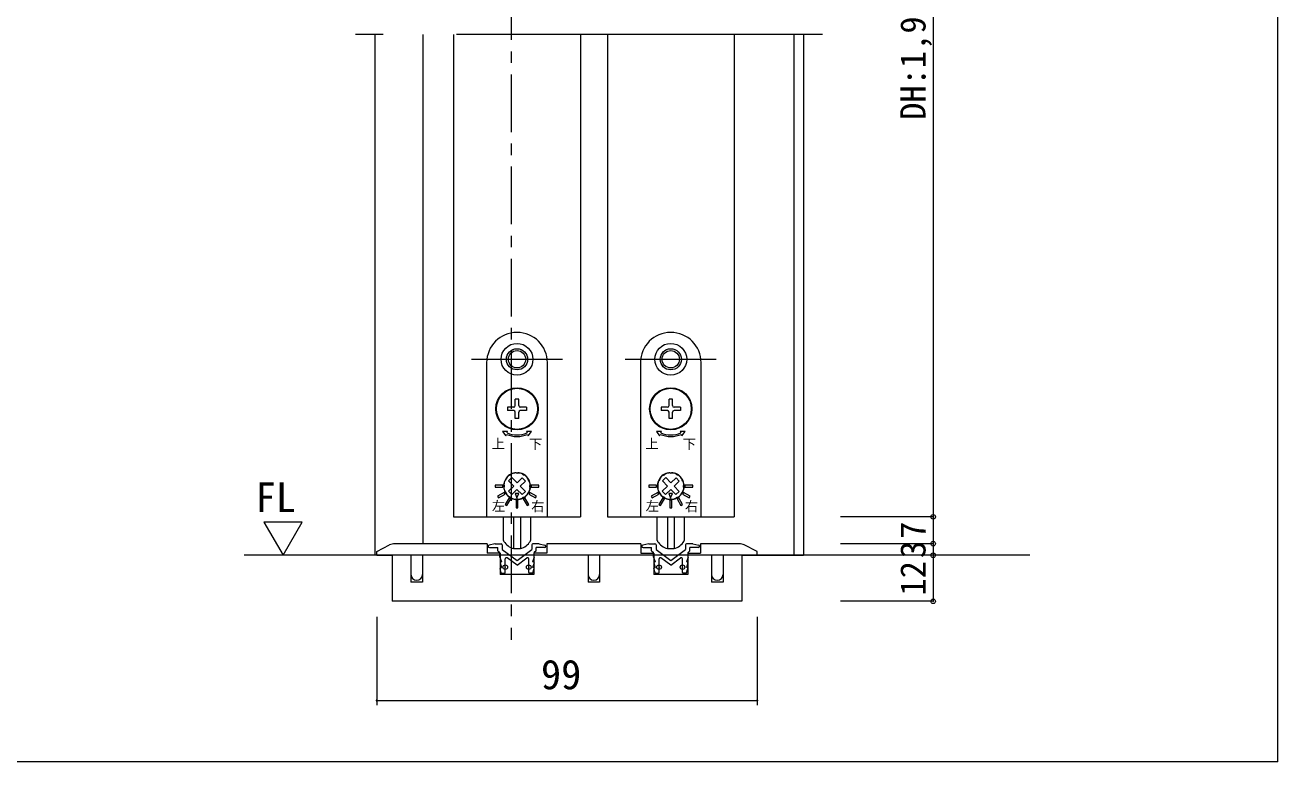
# Model space of a CAD drawing. Units: millimetres on the paper, enlarged 10 times, with parts at other scales. Extents: x -2000 to 2000, y -1385 to 1385.
# Drawn here: x -707 to 380, y -68 to 572 of the extents above; entities that cross this region are included whole.
import ezdxf
from ezdxf.enums import TextEntityAlignment as Align

# ---------------------------------------------------------------- set-up
doc = ezdxf.new("R2010")
doc.units = ezdxf.units.MM
doc.header["$LTSCALE"] = 10
doc.header["$PDMODE"] = 32
doc.header["$PDSIZE"] = 4
for name, pattern in [('CHAIN1', [8, 5, -1, 1, -1]), ('USER1', [19.05, 12.7, -6.35]), ('USER4', [50.8, 31.75, -6.35, 6.35, -6.35])]:
    doc.linetypes.add(name, pattern=pattern)
doc.layers.add('1-1_0', color=7, linetype='Continuous', lineweight=20)
doc.layers.add('2-0_18', color=7, linetype='Continuous', lineweight=18)
doc.styles.add('ＭＳ ゴシック', font='')
doc.styles.get('ＭＳ ゴシック').set_extended_font_data('MS Gothic')

msp = doc.modelspace()

# ---------------------------------------------------------------- linework, layer by layer
at = {"layer": '1-1_0'}
msp.add_line((380, -67.5), (380, 1335), dxfattribs=at)
msp.add_lwpolyline([(380, -67.5), (-1950, -67.5), (-1950, 1335)], dxfattribs=at)
at = {"layer": '2-0_18', "linetype": 'CHAIN1', "lineweight": 20}
msp.add_line((-284.88, 1089.01), (-284.88, 38.52), dxfattribs=at)
at = {"layer": '2-0_18', "color": 4, "lineweight": 9}
for p, q in [((81, 909.01), (81, 145.19)), ((81, 145.19), (0.64, 145.19)), ((81, 145.19), (81, 121.86)), ((81, 121.86), (0.64, 121.86)), ((81, 121.86), (81, 111.86)), ((81, 111.86), (0.64, 111.86)), ((81, 111.86), (81, 71.86)), ((81, 71.86), (0.64, 71.86))]:
    msp.add_line(p, q, dxfattribs=at)
at = {"layer": '2-0_18', "linetype": 'USER4', "lineweight": 20}
msp.add_line((-14.88, 563.52), (-419.88, 563.52), dxfattribs=at)
at = {"layer": '2-0_18', "lineweight": 20}
for p, q in [((-403.22, 563.52), (-403.22, 111.86)), ((-361.55, 563.52), (-361.55, 121.86)), ((-334.88, 563.52), (-334.88, 145.19)), ((-224.88, 563.52), (-224.88, 145.19)), ((-201.55, 563.52), (-201.55, 145.19)), ((-91.55, 563.52), (-91.55, 145.19)), ((-39.88, 563.52), (-39.88, 111.86)), ((-31.55, 563.52), (-31.55, 111.86)), ((-334.88, 145.19), (-224.88, 145.19)), ((-201.55, 145.19), (-91.55, 145.19)), ((-305.72, 121.86), (-385.86, 121.86)), ((-305.72, 121.86), (-305.72, 113.52)), ((-304.88, 119.52), (-304.88, 119.72)), ((-298.99, 121.83), (-304.1, 120.7)), ((-298.77, 121.86), (-293.66, 121.86)), ((-292.66, 120.86), (-292.66, 116.86)), ((-267.1, 120.86), (-267.1, 116.86)), ((-260.99, 121.86), (-266.1, 121.86)), ((-260.78, 121.83), (-255.67, 120.7)), ((-254.88, 119.72), (-254.88, 119.52)), ((-172.38, 121.86), (-254.05, 121.86)), ((-254.05, 121.86), (-254.05, 113.52)), ((-172.38, 121.86), (-172.38, 113.52)), ((-171.55, 119.52), (-171.55, 119.72)), ((-165.66, 121.83), (-170.77, 120.7)), ((-165.44, 121.86), (-160.33, 121.86)), ((-159.33, 120.86), (-159.33, 116.86)), ((-133.77, 120.86), (-133.77, 116.86)), ((-127.66, 121.86), (-132.77, 121.86)), ((-127.44, 121.83), (-122.33, 120.7)), ((-121.55, 119.72), (-121.55, 119.52)), ((-87.24, 121.86), (-120.72, 121.86)), ((-120.72, 121.86), (-120.72, 113.52)), ((164.88, 111.86), (-516.47, 111.86)), ((-388.22, 111.86), (-403.22, 111.86)), ((-371.88, 111.86), (-388.22, 111.86)), ((-388.22, 111.86), (-388.22, 88.52)), ((-371.88, 111.86), (-371.88, 88.52)), ((-294.55, 111.86), (-361.88, 111.86)), ((-294.55, 113.52), (-305.72, 113.52)), ((-303.88, 118.52), (-300.44, 118.52)), ((-300.44, 118.52), (-296.55, 118.52)), ((-296.55, 115.61), (-294.88, 114.36)), ((-294.88, 110.31), (-294.88, 114.36)), ((-294.84, 110.08), (-293.39, 106.22)), ((-294.55, 113.52), (-294.55, 95.19)), ((-292.66, 116.86), (-279.88, 107.27)), ((-290.05, 96.89), (-290.05, 108.73)), ((-279.88, 103.11), (-288.45, 109.53)), ((-279.88, 107.27), (-267.1, 116.86)), ((-279.88, 103.11), (-271.32, 109.53)), ((-269.72, 96.86), (-269.72, 108.73)), ((-264.92, 110.08), (-266.38, 106.19)), ((-254.05, 113.52), (-265.22, 113.52)), ((-265.22, 113.52), (-265.22, 95.19)), ((-218.22, 111.86), (-265.22, 111.86)), ((-263.22, 115.61), (-264.88, 114.36)), ((-264.88, 110.31), (-264.88, 114.36)), ((-259.33, 118.52), (-263.22, 118.52)), ((-263.22, 115.61), (-263.22, 118.52)), ((-255.88, 118.52), (-259.33, 118.52)), ((-218.22, 111.86), (-218.22, 88.52)), ((-161.22, 111.86), (-208.22, 111.86)), ((-172.38, 113.52), (-161.22, 113.52)), ((-170.55, 118.52), (-167.1, 118.52)), ((-167.1, 118.52), (-163.22, 118.52)), ((-163.22, 115.61), (-161.55, 114.36)), ((-161.55, 110.31), (-161.55, 114.36)), ((-161.51, 110.08), (-160.06, 106.22)), ((-161.22, 113.52), (-161.22, 95.19)), ((-159.33, 116.86), (-146.55, 107.27)), ((-156.72, 96.89), (-156.72, 108.73)), ((-146.55, 103.11), (-155.12, 109.53)), ((-146.55, 107.27), (-133.77, 116.86)), ((-146.55, 103.11), (-137.98, 109.53)), ((-136.38, 96.86), (-136.38, 108.73)), ((-131.59, 110.08), (-133.05, 106.19)), ((-131.88, 113.52), (-131.88, 95.19)), ((-131.88, 113.52), (-120.72, 113.52)), ((-111.22, 111.86), (-131.88, 111.86)), ((-129.88, 115.61), (-131.55, 114.36)), ((-131.55, 110.31), (-131.55, 114.36)), ((-125.99, 118.52), (-129.88, 118.52)), ((-129.88, 115.61), (-129.88, 118.52)), ((-122.55, 118.52), (-125.99, 118.52)), ((-111.22, 111.86), (-111.22, 88.52)), ((-84.88, 111.86), (-101.22, 111.86)), ((-84.88, 111.86), (-31.55, 111.86)), ((-294.59, 105.37), (-293.35, 101.22)), ((-293.49, 96.7), (-294.59, 100.37)), ((-293.95, 106.22), (-293.39, 106.22)), ((-293.95, 101.22), (-293.35, 101.22)), ((-265.78, 106.19), (-266.38, 106.19)), ((-265.14, 105.33), (-266.38, 101.19)), ((-265.78, 101.19), (-266.38, 101.19)), ((-266.24, 96.67), (-265.14, 100.33)), ((-161.26, 105.37), (-160.02, 101.22)), ((-160.16, 96.7), (-161.26, 100.37)), ((-160.62, 106.22), (-160.06, 106.22)), ((-160.62, 101.22), (-160.02, 101.22)), ((-132.45, 106.19), (-133.05, 106.19)), ((-131.81, 105.33), (-133.05, 101.19)), ((-132.45, 101.19), (-133.05, 101.19)), ((-132.91, 96.67), (-131.81, 100.33)), ((-388.22, 95.86), (-388.22, 71.86)), ((-265.22, 95.19), (-294.55, 95.19)), ((-292.85, 96.22), (-290.72, 96.22)), ((-266.88, 96.19), (-269.05, 96.19)), ((-131.88, 95.19), (-161.22, 95.19)), ((-159.52, 96.22), (-157.38, 96.22)), ((-133.55, 96.19), (-135.72, 96.19)), ((-84.88, 71.86), (-388.22, 71.86)), ((-401.55, 58.52), (-401.55, -18.36)), ((-71.55, 58.52), (-71.55, -18.36)), ((-401.55, -14.19), (-284.88, -14.19)), ((-284.88, -14.19), (-71.55, -14.19))]:
    msp.add_line(p, q, dxfattribs=at)
at = {"layer": '2-0_18', "color": 2, "linetype": 'USER1'}
for p, q in [((-319.38, 281.86), (-240.38, 281.86)), ((-186.05, 281.86), (-107.05, 281.86))]:
    msp.add_line(p, q, dxfattribs=at)
at = {"layer": '2-0_18'}
for p, q in [((-306.22, 278.86), (-306.22, 145.19)), ((-253.55, 145.19), (-253.55, 278.86)), ((-172.88, 278.86), (-172.88, 145.19)), ((-120.22, 145.19), (-120.22, 278.86)), ((-278.38, 247.19), (-281.38, 247.19)), ((-281.38, 241.69), (-281.38, 247.19)), ((-278.38, 241.69), (-278.38, 247.19)), ((-271.55, 240.36), (-277.05, 240.36)), ((-271.55, 240.36), (-271.55, 237.36)), ((-145.05, 247.19), (-148.05, 247.19)), ((-148.05, 241.69), (-148.05, 247.19)), ((-145.05, 241.69), (-145.05, 247.19)), ((-138.22, 240.36), (-143.72, 240.36)), ((-138.22, 240.36), (-138.22, 237.36)), ((-282.72, 237.36), (-288.22, 237.36)), ((-281.38, 230.52), (-281.38, 236.02)), ((-278.38, 230.52), (-281.38, 230.52)), ((-278.38, 230.52), (-278.38, 236.02)), ((-271.55, 237.36), (-277.05, 237.36)), ((-149.38, 237.36), (-154.88, 237.36)), ((-148.05, 230.52), (-148.05, 236.02)), ((-145.05, 230.52), (-148.05, 230.52)), ((-145.05, 230.52), (-145.05, 236.02)), ((-138.22, 237.36), (-143.72, 237.36)), ((-282.71, 171.89), (-287.13, 176.42)), ((-279.85, 174.69), (-275.32, 179.11)), ((-149.38, 171.89), (-153.8, 176.42)), ((-146.51, 174.69), (-141.98, 179.11)), ((-287.24, 167.47), (-282.71, 171.89)), ((-284.45, 164.61), (-287.24, 167.47)), ((-284.45, 164.61), (-279.92, 169.03)), ((-275.49, 164.5), (-279.92, 169.03)), ((-272.63, 167.29), (-275.49, 164.5)), ((-153.91, 167.47), (-149.38, 171.89)), ((-151.12, 164.61), (-153.91, 167.47)), ((-151.12, 164.61), (-146.58, 169.03)), ((-142.16, 164.5), (-146.58, 169.03)), ((-139.3, 167.29), (-142.16, 164.5)), ((-306.22, 145.19), (-253.55, 145.19)), ((-291.55, 124.75), (-291.55, 145.19)), ((-282.8, 145.19), (-282.8, 117.68)), ((-276.97, 145.19), (-276.97, 117.68)), ((-268.22, 145.19), (-268.22, 124.75)), ((-172.88, 145.19), (-120.22, 145.19)), ((-158.22, 124.75), (-158.22, 145.19)), ((-149.47, 145.19), (-149.47, 117.68)), ((-143.63, 145.19), (-143.63, 117.68)), ((-134.88, 145.19), (-134.88, 124.75)), ((-282.8, 117.68), (-276.97, 117.68)), ((-149.47, 117.68), (-143.63, 117.68))]:
    msp.add_line(p, q, dxfattribs=at)
for points in [[(-282.72, 240.36), (-288.22, 240.36), (-288.22, 237.36)], [(-149.38, 240.36), (-154.88, 240.36), (-154.88, 237.36)], [(-288.56, 217.92), (-288.05, 219.15), (-292.38, 219.15), (-289.58, 215.45), (-289.07, 216.68)], [(-270.7, 216.68), (-270.19, 215.45), (-267.39, 219.15), (-271.72, 219.15), (-271.21, 217.92)], [(-155.22, 217.92), (-154.71, 219.15), (-159.04, 219.15), (-156.24, 215.45), (-155.73, 216.68)], [(-137.36, 216.68), (-136.85, 215.45), (-134.06, 219.15), (-138.39, 219.15), (-137.87, 217.92)], [(-279.85, 174.69), (-284.27, 179.22), (-287.13, 176.42)], [(-272.63, 167.29), (-277.05, 171.82), (-272.52, 176.25), (-275.32, 179.11)], [(-146.51, 174.69), (-150.94, 179.22), (-153.8, 176.42)], [(-139.3, 167.29), (-143.72, 171.82), (-139.19, 176.25), (-141.98, 179.11)]]:
    msp.add_lwpolyline(points, dxfattribs=at)
for points in [[(-298.88, 171.02), (-292.22, 171.02), (-292.22, 172.69), (-298.88, 172.69)], [(-295.92, 161.64), (-290.15, 164.97), (-290.98, 166.41), (-296.75, 163.08)], [(-280.01, 161.52), (-278.29, 165.5), (-281.63, 165.54)], [(-263.01, 163.08), (-268.78, 166.41), (-269.62, 164.97), (-263.84, 161.64)], [(-260.88, 172.69), (-267.55, 172.69), (-267.55, 171.02), (-260.88, 171.02)], [(-165.55, 171.02), (-158.88, 171.02), (-158.88, 172.69), (-165.55, 172.69)], [(-162.59, 161.64), (-156.81, 164.97), (-157.65, 166.41), (-163.42, 163.08)], [(-146.68, 161.52), (-144.96, 165.5), (-148.29, 165.54)], [(-129.68, 163.08), (-135.45, 166.41), (-136.28, 164.97), (-130.51, 161.64)], [(-127.55, 172.69), (-134.22, 172.69), (-134.22, 171.02), (-127.55, 171.02)], [(-288.66, 154.99), (-285.33, 160.76), (-286.77, 161.59), (-290.1, 155.82)], [(-279.05, 159.52), (-280.72, 159.52), (-280.72, 152.86), (-279.05, 152.86)], [(-269.66, 155.82), (-272.99, 161.59), (-274.44, 160.76), (-271.1, 154.99)], [(-155.33, 154.99), (-151.99, 160.76), (-153.44, 161.59), (-156.77, 155.82)], [(-145.72, 159.52), (-147.38, 159.52), (-147.38, 152.86), (-145.72, 152.86)], [(-136.33, 155.82), (-139.66, 161.59), (-141.1, 160.76), (-137.77, 154.99)]]:
    msp.add_lwpolyline(points, close=True, dxfattribs=at)
at = {"layer": '2-0_18', "lineweight": 20}
msp.add_lwpolyline([(-482.72, 111.86), (-466.23, 140.54), (-499.42, 140.54)], close=True, dxfattribs=at)
for points in [[(-401.55, 111.86), (-401.55, 115.19), (-390.33, 120.8)], [(-71.55, 111.86), (-71.55, 115.19), (-82.77, 120.8)], [(-401.55, 111.86), (-388.22, 111.86), (-388.22, 95.86)], [(-361.88, 111.86), (-361.88, 88.52), (-371.88, 88.52)], [(-296.55, 115.61), (-296.55, 117.28), (-296.55, 118.52)], [(-208.22, 111.86), (-208.22, 88.52), (-218.22, 88.52)], [(-163.22, 115.61), (-163.22, 117.28), (-163.22, 118.52)], [(-101.22, 111.86), (-101.22, 88.52), (-111.22, 88.52)], [(-71.55, 111.86), (-84.88, 111.86), (-84.88, 71.86)]]:
    msp.add_lwpolyline(points, dxfattribs=at)
at = {"layer": '2-0_18'}
for centre, radius in [((-279.88, 281.86), 13.83), ((-146.55, 281.86), 13.83), ((-279.88, 281.86), 9.17), ((-279.88, 281.86), 7.5), ((-146.55, 281.86), 9.17), ((-146.55, 281.86), 7.5), ((-279.88, 238.86), 18.33), ((-279.88, 238.86), 17.83), ((-146.55, 238.86), 18.33), ((-146.55, 238.86), 17.83)]:
    msp.add_circle(centre, radius, dxfattribs=at)
for centre, radius, start, end in [((-279.88, 278.86), 26.33, 0, 180), ((-146.55, 278.86), 26.33, 0, 180), ((-282.72, 241.69), 1.33, 270, 360), ((-277.05, 241.69), 1.33, 180, 270), ((-149.38, 241.69), 1.33, 270, 360), ((-143.72, 241.69), 1.33, 180, 270), ((-282.72, 236.02), 1.33, 360, 90), ((-277.05, 236.02), 1.33, 90, 180), ((-149.38, 236.02), 1.33, 360, 90), ((-143.72, 236.02), 1.33, 90, 180), ((-279.88, 238.86), 22.67, 247.5, 292.5), ((-146.55, 238.86), 22.67, 247.5, 292.5), ((-279.88, 238.86), 24, 247.5, 292.5), ((-146.55, 238.86), 24, 247.5, 292.5), ((-279.88, 171.86), 11.67, 98.90298, 201.09702), ((-287.88, 173.53), 3.33, 168.17431, 198.71996), ((-279.88, 171.86), 11.5, 160.42431, 168.17431), ((-287.58, 174.59), 3.33, 129.87866, 160.42431), ((-279.88, 171.86), 11.17, 146.90028, 151.69834), ((-285.97, 177.3), 3.33, 138.17431, 168.71996), ((-279.88, 171.86), 11.5, 130.42431, 138.17431), ((-285.18, 178.07), 3.33, 99.87866, 130.42431), ((-279.88, 171.86), 11.17, 116.90028, 121.69834), ((-282.43, 179.62), 3.33, 108.17431, 138.71996), ((-279.88, 171.86), 11.5, 100.42431, 108.17431), ((-281.36, 179.89), 3.33, 69.87866, 100.42431), ((-281.33, 181.08), 2.33, 72.61143, 98.90298), ((-279.88, 185.69), 2.5, 252.61143, 287.38857), ((-279.88, 171.86), 11.17, 86.90028, 91.69834), ((-278.21, 179.85), 3.33, 78.17431, 108.71996), ((-278.44, 181.08), 2.33, 81.09702, 107.38857), ((-279.88, 171.86), 11.67, 338.90298, 81.09702), ((-279.88, 171.86), 11.5, 70.42431, 78.17431), ((-277.15, 179.55), 3.33, 39.87866, 70.42431), ((-279.88, 171.86), 11.17, 56.90028, 61.69834), ((-274.44, 177.94), 3.33, 48.17431, 78.71996), ((-279.88, 171.86), 11.5, 40.42431, 48.17431), ((-273.67, 177.15), 3.33, 9.87866, 40.42431), ((-279.88, 171.86), 11.17, 26.90028, 31.69834), ((-272.12, 174.4), 3.33, 18.17431, 48.71996), ((-279.88, 171.86), 11.5, 10.42431, 18.17431), ((-271.85, 173.33), 3.33, 339.87866, 10.42431), ((-146.55, 171.86), 11.67, 98.90298, 201.09702), ((-154.54, 173.53), 3.33, 168.17431, 198.71996), ((-146.55, 171.86), 11.5, 160.42431, 168.17431), ((-154.24, 174.59), 3.33, 129.87866, 160.42431), ((-146.55, 171.86), 11.17, 146.90028, 151.69834), ((-152.63, 177.3), 3.33, 138.17431, 168.71996), ((-146.55, 171.86), 11.5, 130.42431, 138.17431), ((-151.84, 178.07), 3.33, 99.87866, 130.42431), ((-146.55, 171.86), 11.17, 116.90028, 121.69834), ((-149.1, 179.62), 3.33, 108.17431, 138.71996), ((-146.55, 171.86), 11.5, 100.42431, 108.17431), ((-148.03, 179.89), 3.33, 69.87866, 100.42431), ((-147.99, 181.08), 2.33, 72.61143, 98.90298), ((-146.55, 185.69), 2.5, 252.61143, 287.38857), ((-146.55, 171.86), 11.17, 86.90028, 91.69834), ((-144.88, 179.85), 3.33, 78.17431, 108.71996), ((-145.1, 181.08), 2.33, 81.09702, 107.38857), ((-146.55, 171.86), 11.67, 338.90298, 81.09702), ((-146.55, 171.86), 11.5, 70.42431, 78.17431), ((-143.81, 179.55), 3.33, 39.87866, 70.42431), ((-146.55, 171.86), 11.17, 56.90028, 61.69834), ((-141.1, 177.94), 3.33, 48.17431, 78.71996), ((-146.55, 171.86), 11.5, 40.42431, 48.17431), ((-140.33, 177.15), 3.33, 9.87866, 40.42431), ((-146.55, 171.86), 11.17, 26.90028, 31.69834), ((-138.79, 174.4), 3.33, 18.17431, 48.71996), ((-146.55, 171.86), 11.5, 10.42431, 18.17431), ((-138.52, 173.33), 3.33, 339.87866, 10.42431), ((-287.91, 170.38), 3.33, 159.87866, 190.42431), ((-279.88, 171.86), 11.5, 190.42431, 198.17431), ((-279.88, 171.86), 11.17, 176.90028, 181.69834), ((-287.64, 169.31), 3.33, 198.17431, 228.71996), ((-288.59, 168.5), 2.33, 201.09702, 227.38857), ((-291.86, 164.94), 2.5, 12.61143, 47.38857), ((-279.88, 171.86), 11.17, 206.90028, 211.69834), ((-287.15, 166), 2.33, 192.61143, 218.90298), ((-286.1, 166.56), 3.33, 189.87866, 220.42431), ((-279.88, 171.86), 11.67, 218.90298, 321.09702), ((-279.88, 171.86), 11.5, 220.42431, 228.17431), ((-285.33, 165.77), 3.33, 228.17431, 258.71996), ((-274.59, 165.64), 3.33, 279.87866, 310.42431), ((-279.88, 171.86), 11.5, 310.42431, 318.17431), ((-273.8, 166.41), 3.33, 318.17431, 348.71996), ((-272.62, 166), 2.33, 321.09702, 347.38857), ((-279.88, 171.86), 11.17, 326.90028, 331.69834), ((-267.9, 164.94), 2.5, 132.61143, 167.38857), ((-272.19, 169.12), 3.33, 309.87866, 340.42431), ((-271.17, 168.5), 2.33, 312.61143, 338.90298), ((-279.88, 171.86), 11.5, 340.42431, 348.17431), ((-279.88, 171.86), 11.17, 356.90028, 1.69834), ((-271.89, 170.18), 3.33, 348.17431, 18.71996), ((-154.58, 170.38), 3.33, 159.87866, 190.42431), ((-146.55, 171.86), 11.5, 190.42431, 198.17431), ((-146.55, 171.86), 11.17, 176.90028, 181.69834), ((-154.31, 169.31), 3.33, 198.17431, 228.71996), ((-155.26, 168.5), 2.33, 201.09702, 227.38857), ((-158.53, 164.94), 2.5, 12.61143, 47.38857), ((-146.55, 171.86), 11.17, 206.90028, 211.69834), ((-153.81, 166), 2.33, 192.61143, 218.90298), ((-152.77, 166.56), 3.33, 189.87866, 220.42431), ((-146.55, 171.86), 11.67, 218.90298, 321.09702), ((-146.55, 171.86), 11.5, 220.42431, 228.17431), ((-152, 165.77), 3.33, 228.17431, 258.71996), ((-141.25, 165.64), 3.33, 279.87866, 310.42431), ((-146.55, 171.86), 11.5, 310.42431, 318.17431), ((-140.46, 166.41), 3.33, 318.17431, 348.71996), ((-139.29, 166), 2.33, 321.09702, 347.38857), ((-146.55, 171.86), 11.17, 326.90028, 331.69834), ((-134.57, 164.94), 2.5, 132.61143, 167.38857), ((-138.85, 169.12), 3.33, 309.87866, 340.42431), ((-137.84, 168.5), 2.33, 312.61143, 338.90298), ((-146.55, 171.86), 11.5, 340.42431, 348.17431), ((-146.55, 171.86), 11.17, 356.90028, 1.69834), ((-138.56, 170.18), 3.33, 348.17431, 18.71996), ((-279.88, 171.86), 11.17, 236.90028, 241.69834), ((-282.62, 164.16), 3.33, 219.87866, 250.42431), ((-279.88, 171.86), 11.5, 250.42431, 258.17431), ((-281.56, 163.86), 3.33, 258.17431, 288.71996), ((-279.88, 171.86), 11.17, 266.90028, 271.69834), ((-278.4, 163.83), 3.33, 249.87866, 280.42431), ((-279.88, 171.86), 11.5, 280.42431, 288.17431), ((-277.34, 164.1), 3.33, 288.17431, 318.71996), ((-279.88, 171.86), 11.17, 296.90028, 301.69834), ((-146.55, 171.86), 11.17, 236.90028, 241.69834), ((-149.29, 164.16), 3.33, 219.87866, 250.42431), ((-146.55, 171.86), 11.5, 250.42431, 258.17431), ((-148.22, 163.86), 3.33, 258.17431, 288.71996), ((-146.55, 171.86), 11.17, 266.90028, 271.69834), ((-145.07, 163.83), 3.33, 249.87866, 280.42431), ((-146.55, 171.86), 11.5, 280.42431, 288.17431), ((-144, 164.1), 3.33, 288.17431, 318.71996), ((-146.55, 171.86), 11.17, 296.90028, 301.69834), ((-289.88, 124.75), 1.67, 180, 210.56067), ((-279.84, 130.68), 13.33, 210.56067, 257.16143), ((-279.93, 130.68), 13.33, 282.83857, 329.43933), ((-269.88, 124.75), 1.67, 329.43933, 360), ((-156.55, 124.75), 1.67, 180, 210.56067), ((-146.5, 130.68), 13.33, 210.56067, 257.16143), ((-146.6, 130.68), 13.33, 282.83857, 329.43933), ((-136.55, 124.75), 1.67, 329.43933, 360)]:
    msp.add_arc(centre, radius, start, end, dxfattribs=at)
at = {"layer": '2-0_18', "lineweight": 20}
for centre, radius, start, end in [((-385.86, 111.86), 10, 90, 116.56505), ((-303.88, 119.72), 1, 102.52881, 180), ((-303.88, 119.52), 1, 180, 270), ((-298.77, 120.86), 1, 90, 102.52881), ((-298.77, 120.86), 1, 90, 102.52881), ((-298.77, 120.86), 1, 90, 102.52881), ((-298.77, 120.86), 1, 90, 102.52881), ((-293.66, 120.86), 1, 0, 90), ((-266.1, 120.86), 1, 90, 180), ((-260.99, 120.86), 1, 77.47119, 90), ((-255.88, 119.52), 1, 270, 0), ((-255.88, 119.72), 1, 0, 77.47119), ((-170.55, 119.72), 1, 102.52881, 180), ((-170.55, 119.52), 1, 180, 270), ((-165.44, 120.86), 1, 90, 102.52881), ((-165.44, 120.86), 1, 90, 102.52881), ((-165.44, 120.86), 1, 90, 102.52881), ((-165.44, 120.86), 1, 90, 102.52881), ((-160.33, 120.86), 1, 0, 90), ((-132.77, 120.86), 1, 90, 180), ((-127.66, 120.86), 1, 77.47119, 90), ((-122.55, 119.52), 1, 270, 0), ((-122.55, 119.72), 1, 0, 77.47119), ((-87.24, 111.86), 10, 63.43495, 90), ((-294.22, 110.31), 0.667, 180, 200.55605), ((-294.22, 110.31), 0.667, 180, 200.55605), ((-294.22, 110.31), 0.667, 180, 200.55605), ((-294.22, 110.31), 0.667, 180, 200.55605), ((-289.05, 108.73), 1, 53.1301, 180), ((-270.72, 108.73), 1, 0, 126.8699), ((-265.55, 110.31), 0.667, 339.44395, 0), ((-265.55, 110.31), 0.667, 339.44395, 0), ((-265.55, 110.31), 0.667, 339.44395, 0), ((-160.88, 110.31), 0.667, 180, 200.55605), ((-160.88, 110.31), 0.667, 180, 200.55605), ((-160.88, 110.31), 0.667, 180, 200.55605), ((-160.88, 110.31), 0.667, 180, 200.55605), ((-155.72, 108.73), 1, 53.1301, 180), ((-137.38, 108.73), 1, 0, 126.8699), ((-132.22, 110.31), 0.667, 339.44395, 0), ((-132.22, 110.31), 0.667, 339.44395, 0), ((-132.22, 110.31), 0.667, 339.44395, 0), ((-293.95, 105.56), 0.667, 90, 196.69924), ((-293.95, 100.56), 0.667, 90, 196.69924), ((-265.78, 105.52), 0.667, 343.30076, 90), ((-265.78, 100.52), 0.667, 343.30076, 90), ((-160.62, 105.56), 0.667, 90, 196.69924), ((-160.62, 100.56), 0.667, 90, 196.69924), ((-132.45, 105.52), 0.667, 343.30076, 90), ((-132.45, 100.52), 0.667, 343.30076, 90), ((-366.88, 95.19), 5, 180, 0), ((-292.85, 96.89), 0.667, 196.69924, 270), ((-290.72, 96.89), 0.667, 270, 0), ((-269.05, 96.86), 0.667, 180, 270), ((-266.88, 96.86), 0.667, 270, 343.30076), ((-213.22, 95.19), 5, 180, 0), ((-159.52, 96.89), 0.667, 196.69924, 270), ((-157.38, 96.89), 0.667, 270, 0), ((-135.72, 96.86), 0.667, 180, 270), ((-133.55, 96.86), 0.667, 270, 343.30076), ((-106.22, 95.19), 5, 180, 0), ((-401.55, -14.19), 0.521, 0, 180), ((-401.55, -14.19), 0.521, 180, 0), ((-71.55, -14.19), 0.521, 0, 180), ((-71.55, -14.19), 0.521, 180, 0)]:
    msp.add_arc(centre, radius, start, end, dxfattribs=at)
at = {"layer": '2-0_18', "color": 4}
for p in [(81, 145.19), (81, 121.86), (81, 111.86), (81, 71.86)]:
    msp.add_point(p, dxfattribs=at)
at = {"layer": '2-0_18'}
for p in [(-290.05, 101.53), (-269.72, 101.53), (-156.72, 101.53), (-136.38, 101.53)]:
    msp.add_point(p, dxfattribs=at)

# ---------------------------------------------------------------- texts
at = {"layer": '2-0_18', "style": 'ＭＳ ゴシック'}
for s, p in [('DH:1,970', (81, 489.6)), ('7', (81, 126.02)), ('3', (81, 109.36)), ('12', (81, 76.86))]:
    msp.add_text(s, height=21.99, rotation=90, dxfattribs=at).set_placement(p, align=Align.BOTTOM_LEFT)
for s, height, p in [('上', 8.55, (-301.96, 201.8)), ('下', 8.55, (-269.64, 201.54)), ('上', 8.55, (-168.63, 201.8)), ('下', 8.55, (-136.3, 201.54)), ('FL', 25.66, (-506.55, 141.65)), ('左', 8.55, (-301.65, 147.62)), ('右', 8.55, (-267.67, 147.54)), ('左', 8.55, (-168.31, 147.62)), ('右', 8.55, (-134.34, 147.54)), ('99', 25.66, (-259.08, -12.11))]:
    msp.add_text(s, height=height, dxfattribs=at).set_placement(p, align=Align.BOTTOM_LEFT)

doc.saveas('drawing.dxf')
